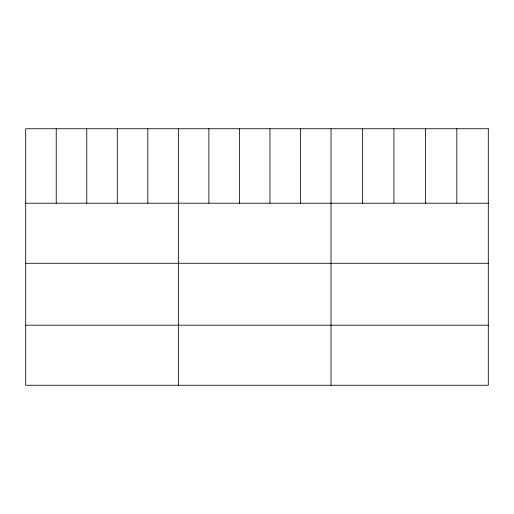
<?xml version="1.0" encoding="UTF-8"?>
<svg xmlns="http://www.w3.org/2000/svg" width="514" height="514" viewBox="0 0 514 514"><rect width="100%" height="100%" fill="white"/><g stroke="black" fill="none" stroke-linecap="round" stroke-linejoin="round"><path stroke-width="0.77" d="M25.7 203.21L488.3 203.21M25.7 263.284L488.3 263.284M25.7 325.182L488.3 325.182M456.843 128.744L456.843 203.21M425.386 128.744L425.386 203.21M393.93 128.744L393.93 203.21M362.473 128.744L362.473 203.21M331.016 128.744L331.016 385.256M300.484 128.744L300.484 203.21M269.953 128.744L269.953 203.21M239.421 128.744L239.421 203.21M208.89 128.744L208.89 203.21M178.358 128.744L178.358 385.256M147.826 128.744L147.826 203.21M117.295 128.744L117.295 203.21M86.763 128.744L86.763 203.21M56.232 128.744L56.232 203.21M488.3 128.744L25.7 128.744L25.7 385.256L488.3 385.256L488.3 128.744"/></g></svg>
